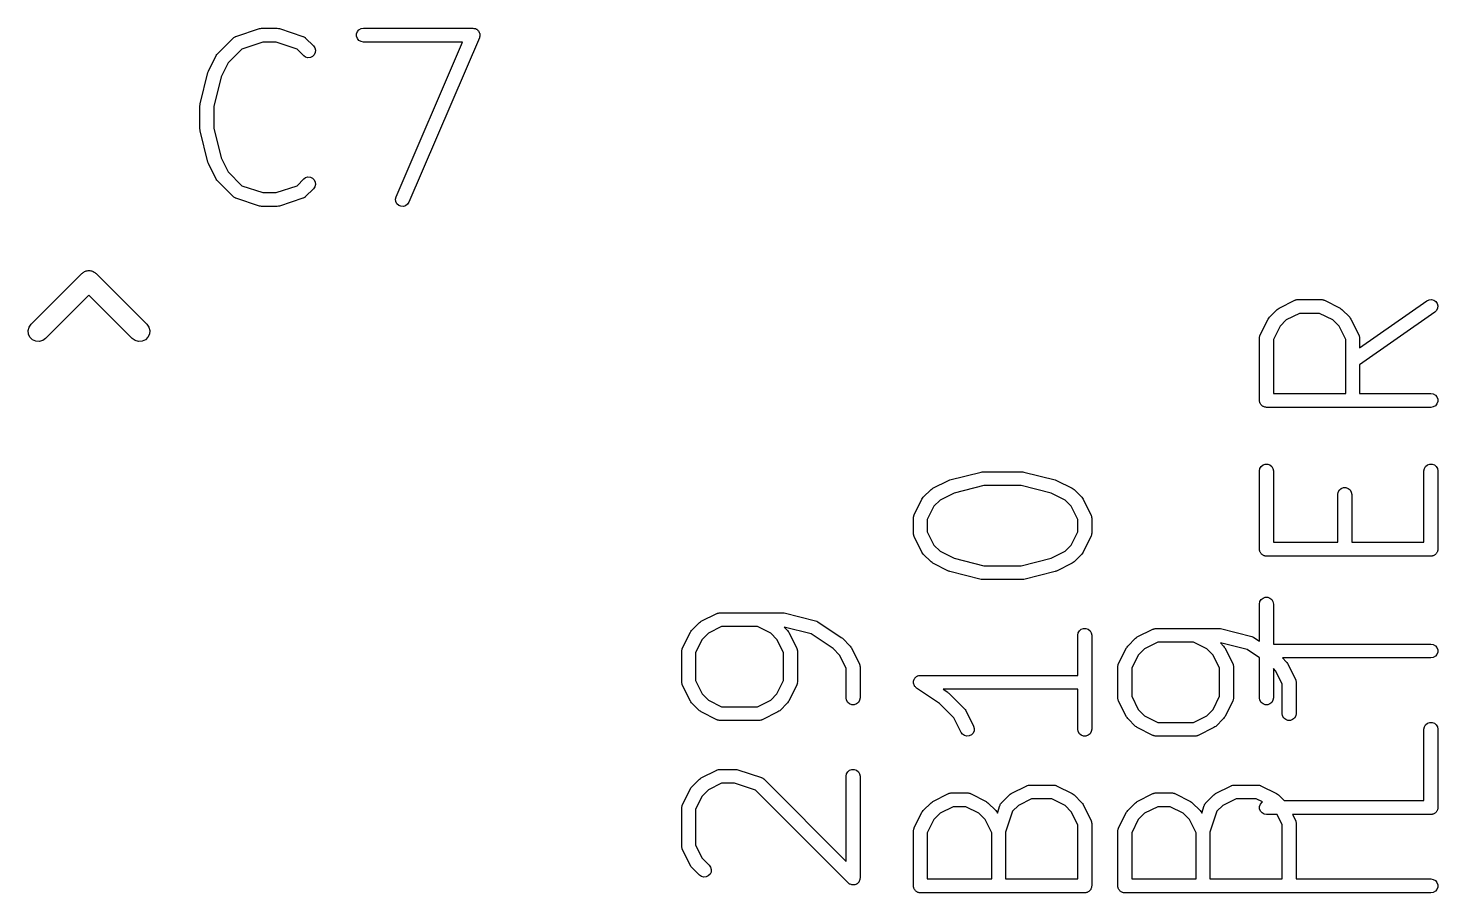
# Model space of a CAD drawing. Extents: x 0 to 76, y -93 to 10.
# Drawn here: x 23.55 to 33.9, y -70.86 to -64.52 of the extents above; entities that cross this region are included whole.
import ezdxf

# ---------------------------------------------------------------- set-up
doc = ezdxf.new("R2010")
doc.units = 0
doc.header["$MEASUREMENT"] = 0
doc.layers.add('BLACK', color=7, linetype='CONTINUOUS')

msp = doc.modelspace()

# ---------------------------------------------------------------- linework, layer by layer
at = {"layer": 'Black'}
for p, q in [((25.0786, -64.5803), (25.2509, -64.5229)), ((25.2509, -64.5229), (25.259, -64.5217)), ((25.259, -64.5217), (25.267, -64.5202)), ((25.267, -64.5202), (25.3819, -64.5202)), ((25.3819, -64.5202), (25.3899, -64.5217)), ((25.3899, -64.5217), (25.3979, -64.5229)), ((25.3979, -64.5229), (25.5703, -64.5803)), ((25.9638, -64.5622), (25.9699, -64.5456)), ((25.9699, -64.5456), (25.9812, -64.5321)), ((25.9812, -64.5321), (25.9965, -64.5233)), ((25.9965, -64.5233), (26.0139, -64.5202)), ((26.0139, -64.5202), (26.8182, -64.5202)), ((26.8182, -64.5202), (26.8239, -64.5213)), ((26.8239, -64.5213), (26.8298, -64.5216)), ((26.8298, -64.5216), (26.8326, -64.5228)), ((26.8326, -64.5228), (26.8356, -64.5233)), ((26.8356, -64.5233), (26.8406, -64.5262)), ((26.8406, -64.5262), (26.846, -64.5285)), ((26.846, -64.5285), (26.8482, -64.5306)), ((26.8482, -64.5306), (26.8508, -64.5321)), ((26.8508, -64.5321), (26.8546, -64.5366)), ((26.8546, -64.5366), (26.8589, -64.5406)), ((26.8589, -64.5406), (26.8602, -64.5433)), ((26.8602, -64.5433), (26.8622, -64.5456)), ((26.8622, -64.5456), (26.8642, -64.5511)), ((24.9438, -64.7075), (25.0587, -64.5926)), ((25.0587, -64.5926), (25.0611, -64.5909)), ((25.0611, -64.5909), (25.063, -64.5887)), ((25.063, -64.5887), (25.0683, -64.5859)), ((25.0683, -64.5859), (25.0731, -64.5825)), ((25.0731, -64.5825), (25.076, -64.5817)), ((25.076, -64.5817), (25.0786, -64.5803)), ((25.2752, -64.6218), (25.1221, -64.6729)), ((25.3736, -64.6218), (25.2752, -64.6218)), ((25.5268, -64.6729), (25.3736, -64.6218)), ((25.5703, -64.5803), (25.5729, -64.5817)), ((25.5729, -64.5817), (25.5757, -64.5825)), ((25.5757, -64.5825), (25.5806, -64.5859)), ((25.5806, -64.5859), (25.5858, -64.5887)), ((25.5858, -64.5887), (25.5878, -64.5909)), ((25.5878, -64.5909), (25.5902, -64.5926)), ((25.5902, -64.5926), (25.6476, -64.65)), ((25.6476, -64.65), (25.6577, -64.6645)), ((25.9638, -64.5799), (25.9638, -64.5622)), ((25.9699, -64.5964), (25.9638, -64.5799)), ((25.9812, -64.61), (25.9699, -64.5964)), ((25.9965, -64.6188), (25.9812, -64.61)), ((26.0139, -64.6218), (25.9965, -64.6188)), ((26.7411, -64.6218), (26.0139, -64.6218)), ((26.2544, -65.7575), (26.7411, -64.6218)), ((26.8649, -64.5911), (26.3478, -65.7976)), ((26.8642, -64.5511), (26.8668, -64.5564)), ((26.8662, -64.5854), (26.8649, -64.5911)), ((26.8682, -64.5799), (26.8662, -64.5854)), ((26.8668, -64.5564), (26.8672, -64.5594)), ((26.8672, -64.5594), (26.8682, -64.5622)), ((26.8682, -64.5622), (26.8682, -64.5681)), ((26.8682, -64.5681), (26.8689, -64.5739)), ((26.8689, -64.5739), (26.8682, -64.5768)), ((26.8682, -64.5768), (26.8682, -64.5799)), ((24.8768, -64.8356), (24.9343, -64.7207)), ((24.9343, -64.7207), (24.9391, -64.7142)), ((24.9391, -64.7142), (24.9438, -64.7075)), ((25.1221, -64.6729), (25.0215, -64.7735)), ((25.5758, -64.7219), (25.5268, -64.6729)), ((25.5902, -64.732), (25.5758, -64.7219)), ((25.6073, -64.7366), (25.5902, -64.732)), ((25.6248, -64.735), (25.6073, -64.7366)), ((25.6408, -64.7276), (25.6248, -64.735)), ((25.6533, -64.7151), (25.6408, -64.7276)), ((25.6608, -64.6991), (25.6533, -64.7151)), ((25.6577, -64.6645), (25.6623, -64.6815)), ((25.6623, -64.6815), (25.6608, -64.6991)), ((24.8155, -65.0758), (24.873, -64.846)), ((24.873, -64.846), (24.8752, -64.8409)), ((24.8752, -64.8409), (24.8768, -64.8356)), ((25.0215, -64.7735), (24.9702, -64.876)), ((24.9702, -64.876), (24.9156, -65.0944)), ((24.814, -65.0881), (24.8151, -65.082)), ((24.814, -65.2605), (24.814, -65.0881)), ((24.8151, -65.082), (24.8155, -65.0758)), ((24.9156, -65.0944), (24.9156, -65.2542)), ((24.8151, -65.2666), (24.814, -65.2605)), ((24.8155, -65.2728), (24.8151, -65.2666)), ((24.9156, -65.2542), (24.9702, -65.4726)), ((24.873, -65.5026), (24.8155, -65.2728)), ((24.9702, -65.4726), (25.0215, -65.5751)), ((24.8752, -65.5077), (24.873, -65.5026)), ((24.8768, -65.513), (24.8752, -65.5077)), ((24.9343, -65.6279), (24.8768, -65.513)), ((25.0215, -65.5751), (25.1221, -65.6757)), ((24.9391, -65.6345), (24.9343, -65.6279)), ((24.9438, -65.6411), (24.9391, -65.6345)), ((25.0587, -65.756), (24.9438, -65.6411)), ((25.1221, -65.6757), (25.2752, -65.7267)), ((25.3736, -65.7267), (25.5268, -65.6757)), ((25.5268, -65.6757), (25.5758, -65.6267)), ((25.5758, -65.6267), (25.5902, -65.6166)), ((25.5902, -65.6166), (25.6073, -65.612)), ((25.6073, -65.612), (25.6248, -65.6136)), ((25.6248, -65.6136), (25.6408, -65.621)), ((25.6408, -65.621), (25.6533, -65.6335)), ((25.6577, -65.6841), (25.6476, -65.6986)), ((25.6533, -65.6335), (25.6608, -65.6495)), ((25.6623, -65.6671), (25.6577, -65.6841)), ((25.6608, -65.6495), (25.6623, -65.6671)), ((25.0611, -65.7577), (25.0587, -65.756)), ((25.063, -65.7599), (25.0611, -65.7577)), ((25.0683, -65.7627), (25.063, -65.7599)), ((25.0731, -65.7661), (25.0683, -65.7627)), ((25.076, -65.7669), (25.0731, -65.7661)), ((25.0786, -65.7683), (25.076, -65.7669)), ((25.2509, -65.8257), (25.0786, -65.7683)), ((25.2752, -65.7267), (25.3736, -65.7267)), ((25.5703, -65.7683), (25.3979, -65.8257)), ((25.5729, -65.7669), (25.5703, -65.7683)), ((25.5757, -65.7661), (25.5729, -65.7669)), ((25.5806, -65.7627), (25.5757, -65.7661)), ((25.5858, -65.7599), (25.5806, -65.7627)), ((25.5878, -65.7577), (25.5858, -65.7599)), ((25.5902, -65.756), (25.5878, -65.7577)), ((25.6476, -65.6986), (25.5902, -65.756)), ((26.2504, -65.7747), (26.2544, -65.7575)), ((26.2525, -65.7922), (26.2504, -65.7747)), ((25.259, -65.8269), (25.2509, -65.8257)), ((25.267, -65.8283), (25.259, -65.8269)), ((25.3819, -65.8283), (25.267, -65.8283)), ((25.3899, -65.8269), (25.3819, -65.8283)), ((25.3979, -65.8257), (25.3899, -65.8269)), ((26.2604, -65.808), (26.2525, -65.7922)), ((26.2733, -65.8201), (26.2604, -65.808)), ((26.2895, -65.827), (26.2733, -65.8201)), ((26.3071, -65.828), (26.2895, -65.827)), ((26.324, -65.8229), (26.3071, -65.828)), ((26.3382, -65.8123), (26.324, -65.8229)), ((26.3478, -65.7976), (26.3382, -65.8123)), ((23.9629, -66.3093), (23.9683, -66.3055)), ((23.9683, -66.3055), (23.9746, -66.3038)), ((23.9746, -66.3038), (23.9806, -66.301)), ((23.9806, -66.301), (23.9871, -66.3005)), ((23.9871, -66.3005), (23.9935, -66.2988)), ((23.9935, -66.2988), (24, -66.2993)), ((24, -66.2993), (24.0065, -66.2988)), ((24.0065, -66.2988), (24.0129, -66.3005)), ((24.0129, -66.3005), (24.0194, -66.301)), ((24.0194, -66.301), (24.0254, -66.3038)), ((24.0254, -66.3038), (24.0317, -66.3055)), ((24.0317, -66.3055), (24.0371, -66.3093)), ((23.5757, -66.6917), (23.947, -66.3204)), ((23.947, -66.3204), (23.9523, -66.3167)), ((23.9523, -66.3167), (23.957, -66.312)), ((23.957, -66.312), (23.9629, -66.3093)), ((24.0371, -66.3093), (24.043, -66.312)), ((24.043, -66.312), (24.0477, -66.3167)), ((24.0477, -66.3167), (24.053, -66.3204)), ((24.053, -66.3204), (24.4243, -66.6917)), ((24, -66.4795), (23.6818, -66.7977)), ((24.3182, -66.7977), (24, -66.4795)), ((32.8593, -66.5134), (32.865, -66.5117)), ((32.865, -66.5117), (32.868, -66.5118)), ((32.868, -66.5118), (32.8709, -66.5113)), ((32.8709, -66.5113), (33.0432, -66.5113)), ((33.0432, -66.5113), (33.0461, -66.5118)), ((33.0461, -66.5118), (33.049, -66.5117)), ((33.049, -66.5117), (33.0547, -66.5134)), ((33.8184, -66.5205), (33.8344, -66.513)), ((33.8344, -66.513), (33.852, -66.5115)), ((33.852, -66.5115), (33.869, -66.5161)), ((32.6626, -66.6411), (32.72, -66.5837)), ((32.72, -66.5837), (32.7267, -66.579)), ((32.7267, -66.579), (32.7332, -66.5741)), ((32.7332, -66.5741), (32.8481, -66.5167)), ((32.8828, -66.6129), (32.786, -66.6613)), ((32.8481, -66.5167), (32.8509, -66.5158)), ((32.8509, -66.5158), (32.8535, -66.5144)), ((32.8535, -66.5144), (32.8593, -66.5134)), ((33.0312, -66.6129), (32.8828, -66.6129)), ((33.128, -66.6613), (33.0312, -66.6129)), ((33.0547, -66.5134), (33.0606, -66.5144)), ((33.0606, -66.5144), (33.0631, -66.5158)), ((33.0631, -66.5158), (33.0659, -66.5167)), ((33.0659, -66.5167), (33.1808, -66.5741)), ((33.1808, -66.5741), (33.1874, -66.579)), ((33.1874, -66.579), (33.194, -66.5837)), ((33.194, -66.5837), (33.2515, -66.6411)), ((33.3238, -66.8667), (33.8184, -66.5205)), ((33.8767, -66.6037), (33.3238, -66.9907)), ((33.869, -66.5161), (33.8835, -66.5262)), ((33.8892, -66.5913), (33.8767, -66.6037)), ((33.8835, -66.5262), (33.8936, -66.5407)), ((33.8966, -66.5753), (33.8892, -66.5913)), ((33.8936, -66.5407), (33.8982, -66.5577)), ((33.8982, -66.5577), (33.8966, -66.5753)), ((23.5541, -66.7382), (23.5608, -66.713)), ((23.5608, -66.713), (23.5757, -66.6917)), ((24.4243, -66.6917), (24.4392, -66.713)), ((24.4392, -66.713), (24.4459, -66.7382)), ((32.5956, -66.7692), (32.6531, -66.6543)), ((32.6531, -66.6543), (32.6579, -66.6478)), ((32.6579, -66.6478), (32.6626, -66.6411)), ((32.7403, -66.7071), (32.6918, -66.8039)), ((32.786, -66.6613), (32.7403, -66.7071)), ((33.1738, -66.7071), (33.128, -66.6613)), ((33.2222, -66.8039), (33.1738, -66.7071)), ((33.2515, -66.6411), (33.2562, -66.6478)), ((33.2562, -66.6478), (33.261, -66.6543)), ((33.261, -66.6543), (33.3185, -66.7692)), ((23.5563, -66.7641), (23.5541, -66.7382)), ((23.5673, -66.7877), (23.5563, -66.7641)), ((23.5858, -66.8061), (23.5673, -66.7877)), ((23.6094, -66.8172), (23.5858, -66.8061)), ((23.6353, -66.8194), (23.6094, -66.8172)), ((23.6605, -66.8127), (23.6353, -66.8194)), ((23.6818, -66.7977), (23.6605, -66.8127)), ((24.3395, -66.8127), (24.3182, -66.7977)), ((24.3647, -66.8194), (24.3395, -66.8127)), ((24.3906, -66.8172), (24.3647, -66.8194)), ((24.4142, -66.8061), (24.3906, -66.8172)), ((24.4327, -66.7877), (24.4142, -66.8061)), ((24.4437, -66.7641), (24.4327, -66.7877)), ((24.4459, -66.7382), (24.4437, -66.7641)), ((32.5902, -66.7919), (32.5908, -66.789)), ((32.5902, -67.2515), (32.5902, -66.7919)), ((32.5906, -66.7861), (32.5923, -66.7804)), ((32.5908, -66.789), (32.5906, -66.7861)), ((32.5923, -66.7804), (32.5933, -66.7746)), ((32.5933, -66.7746), (32.5948, -66.772)), ((32.5948, -66.772), (32.5956, -66.7692)), ((32.6918, -66.8039), (32.6918, -67.2007)), ((33.2222, -67.2007), (33.2222, -66.8039)), ((33.3185, -66.7692), (33.3193, -66.772)), ((33.3193, -66.772), (33.3208, -66.7746)), ((33.3208, -66.7746), (33.3218, -66.7804)), ((33.3218, -66.7804), (33.3235, -66.7861)), ((33.3235, -66.7861), (33.3233, -66.789)), ((33.3233, -66.789), (33.3238, -66.7919)), ((33.3238, -66.7919), (33.3238, -66.8667)), ((33.3238, -66.9907), (33.3238, -67.2007)), ((32.6918, -67.2007), (33.2222, -67.2007)), ((33.3238, -67.2007), (33.8475, -67.2007)), ((33.8475, -67.2007), (33.8649, -67.2038)), ((33.8649, -67.2038), (33.8802, -67.2126)), ((33.8802, -67.2126), (33.8915, -67.2261)), ((33.8915, -67.2261), (33.8976, -67.2427)), ((32.591, -67.2559), (32.5902, -67.2515)), ((32.591, -67.2604), (32.591, -67.2559)), ((32.5925, -67.2645), (32.591, -67.2604)), ((32.5933, -67.2689), (32.5925, -67.2645)), ((32.5955, -67.2728), (32.5933, -67.2689)), ((32.5971, -67.2769), (32.5955, -67.2728)), ((32.5999, -67.2804), (32.5971, -67.2769)), ((32.6021, -67.2842), (32.5999, -67.2804)), ((32.6055, -67.2871), (32.6021, -67.2842)), ((32.6084, -67.2905), (32.6055, -67.2871)), ((32.6122, -67.2927), (32.6084, -67.2905)), ((32.6156, -67.2955), (32.6122, -67.2927)), ((32.6198, -67.2971), (32.6156, -67.2955)), ((32.6237, -67.2993), (32.6198, -67.2971)), ((32.6281, -67.3001), (32.6237, -67.2993)), ((32.6322, -67.3016), (32.6281, -67.3001)), ((32.6367, -67.3016), (32.6322, -67.3016)), ((32.641, -67.3023), (32.6367, -67.3016)), ((33.8475, -67.3023), (32.641, -67.3023)), ((33.8649, -67.2993), (33.8475, -67.3023)), ((33.8802, -67.2905), (33.8649, -67.2993)), ((33.8915, -67.2769), (33.8802, -67.2905)), ((33.8976, -67.2604), (33.8915, -67.2769)), ((33.8976, -67.2427), (33.8976, -67.2604)), ((32.5902, -67.7686), (32.5933, -67.7512)), ((32.5933, -67.7512), (32.6021, -67.736)), ((32.6021, -67.736), (32.6156, -67.7246)), ((32.6156, -67.7246), (32.6322, -67.7186)), ((32.6322, -67.7186), (32.6499, -67.7186)), ((32.6499, -67.7186), (32.6664, -67.7246)), ((32.6664, -67.7246), (32.68, -67.736)), ((32.68, -67.736), (32.6888, -67.7512)), ((32.6888, -67.7512), (32.6918, -67.7686)), ((33.7967, -67.7686), (33.7998, -67.7512)), ((33.7998, -67.7512), (33.8086, -67.736)), ((33.8086, -67.736), (33.8221, -67.7246)), ((33.8221, -67.7246), (33.8387, -67.7186)), ((33.8387, -67.7186), (33.8564, -67.7186)), ((33.8564, -67.7186), (33.8729, -67.7246)), ((33.8729, -67.7246), (33.8865, -67.736)), ((33.8865, -67.736), (33.8953, -67.7512)), ((33.8953, -67.7512), (33.8983, -67.7686)), ((30.1932, -67.8955), (30.3081, -67.8381)), ((30.3081, -67.8381), (30.3135, -67.8365)), ((30.3135, -67.8365), (30.3185, -67.8342)), ((30.3185, -67.8342), (30.5483, -67.7768)), ((30.5483, -67.7768), (30.5545, -67.7764)), ((30.5545, -67.7764), (30.5607, -67.7753)), ((30.5607, -67.7753), (30.8479, -67.7753)), ((30.8479, -67.7753), (30.8541, -67.7764)), ((30.8541, -67.7764), (30.8602, -67.7768)), ((30.8602, -67.7768), (31.0901, -67.8342)), ((31.0901, -67.8342), (31.0951, -67.8365)), ((31.0951, -67.8365), (31.1005, -67.8381)), ((31.1005, -67.8381), (31.2154, -67.8955)), ((32.5902, -68.3431), (32.5902, -67.7686)), ((32.6918, -67.7686), (32.6918, -68.2923)), ((33.7967, -68.2923), (33.7967, -67.7686)), ((33.8983, -67.7686), (33.8983, -68.3431)), ((30.1226, -67.9625), (30.18, -67.9051)), ((30.18, -67.9051), (30.1867, -67.9004)), ((30.1867, -67.9004), (30.1932, -67.8955)), ((30.3486, -67.9315), (30.246, -67.9827)), ((30.5669, -67.8769), (30.3486, -67.9315)), ((30.8417, -67.8769), (30.5669, -67.8769)), ((31.06, -67.9315), (30.8417, -67.8769)), ((31.1626, -67.9827), (31.06, -67.9315)), ((31.2154, -67.8955), (31.2219, -67.9004)), ((31.2219, -67.9004), (31.2286, -67.9051)), ((31.2286, -67.9051), (31.286, -67.9625)), ((33.1648, -67.941), (33.1678, -67.9236)), ((33.1648, -68.2923), (33.1648, -67.941)), ((33.1678, -67.9236), (33.1767, -67.9083)), ((33.1767, -67.9083), (33.1902, -67.897)), ((33.1902, -67.897), (33.2067, -67.8909)), ((33.2067, -67.8909), (33.2244, -67.8909)), ((33.2244, -67.8909), (33.241, -67.897)), ((33.241, -67.897), (33.2545, -67.9083)), ((33.2545, -67.9083), (33.2633, -67.9236)), ((33.2633, -67.9236), (33.2664, -67.941)), ((33.2664, -67.941), (33.2664, -68.2923)), ((30.0556, -68.0906), (30.1131, -67.9757)), ((30.1131, -67.9757), (30.1179, -67.9692)), ((30.1179, -67.9692), (30.1226, -67.9625)), ((30.2003, -68.0285), (30.1518, -68.1253)), ((30.246, -67.9827), (30.2003, -68.0285)), ((31.2083, -68.0285), (31.1626, -67.9827)), ((31.2567, -68.1253), (31.2083, -68.0285)), ((31.286, -67.9625), (31.2907, -67.9692)), ((31.2907, -67.9692), (31.2955, -67.9757)), ((31.2955, -67.9757), (31.353, -68.0906)), ((30.0502, -68.1133), (30.0508, -68.1105)), ((30.0502, -68.2282), (30.0502, -68.1133)), ((30.0506, -68.1075), (30.0523, -68.1018)), ((30.0508, -68.1105), (30.0506, -68.1075)), ((30.0523, -68.1018), (30.0533, -68.096)), ((30.0533, -68.096), (30.0548, -68.0934)), ((30.0548, -68.0934), (30.0556, -68.0906)), ((30.1518, -68.1253), (30.1518, -68.2162)), ((31.2567, -68.2162), (31.2567, -68.1253)), ((31.353, -68.0906), (31.3538, -68.0934)), ((31.3538, -68.0934), (31.3553, -68.096)), ((31.3553, -68.096), (31.3563, -68.1018)), ((31.3563, -68.1018), (31.358, -68.1075)), ((31.358, -68.1075), (31.3578, -68.1104)), ((31.3578, -68.1104), (31.3583, -68.1133)), ((31.3583, -68.1133), (31.3583, -68.2282)), ((30.0508, -68.2311), (30.0502, -68.2282)), ((30.0506, -68.234), (30.0508, -68.2311)), ((30.0523, -68.2398), (30.0506, -68.234)), ((30.0533, -68.2456), (30.0523, -68.2398)), ((30.0548, -68.2481), (30.0533, -68.2456)), ((30.0556, -68.251), (30.0548, -68.2481)), ((30.1131, -68.3659), (30.0556, -68.251)), ((30.1518, -68.2162), (30.2002, -68.313)), ((31.2083, -68.3131), (31.2567, -68.2162)), ((31.353, -68.251), (31.2955, -68.3659)), ((31.3538, -68.2481), (31.353, -68.251)), ((31.3553, -68.2456), (31.3538, -68.2481)), ((31.3563, -68.2398), (31.3553, -68.2456)), ((31.358, -68.234), (31.3563, -68.2398)), ((31.3583, -68.2282), (31.3578, -68.2311)), ((31.3578, -68.2311), (31.358, -68.234)), ((30.1179, -68.3724), (30.1131, -68.3659)), ((30.1226, -68.3791), (30.1179, -68.3724)), ((30.2002, -68.313), (30.246, -68.3588)), ((30.246, -68.3588), (30.3486, -68.4101)), ((31.06, -68.4101), (31.1626, -68.3588)), ((31.1626, -68.3588), (31.2083, -68.3131)), ((31.2907, -68.3724), (31.286, -68.3791)), ((31.2955, -68.3659), (31.2907, -68.3724)), ((32.591, -68.3475), (32.5902, -68.3431)), ((32.591, -68.352), (32.591, -68.3475)), ((32.5925, -68.3561), (32.591, -68.352)), ((32.5933, -68.3605), (32.5925, -68.3561)), ((32.5955, -68.3644), (32.5933, -68.3605)), ((32.5971, -68.3685), (32.5955, -68.3644)), ((32.5999, -68.3719), (32.5971, -68.3685)), ((32.6021, -68.3758), (32.5999, -68.3719)), ((32.6918, -68.2923), (33.1648, -68.2923)), ((33.2664, -68.2923), (33.7967, -68.2923)), ((33.8887, -68.3719), (33.8865, -68.3758)), ((33.8915, -68.3685), (33.8887, -68.3719)), ((33.8931, -68.3644), (33.8915, -68.3685)), ((33.8953, -68.3605), (33.8931, -68.3644)), ((33.8961, -68.3561), (33.8953, -68.3605)), ((33.8976, -68.352), (33.8961, -68.3561)), ((33.8983, -68.3431), (33.8976, -68.3475)), ((33.8976, -68.3475), (33.8976, -68.352)), ((30.18, -68.4365), (30.1226, -68.3791)), ((30.1867, -68.4412), (30.18, -68.4365)), ((30.1932, -68.446), (30.1867, -68.4412)), ((30.3081, -68.5035), (30.1932, -68.446)), ((30.3486, -68.4101), (30.5669, -68.4647)), ((30.5669, -68.4647), (30.8417, -68.4647)), ((30.8417, -68.4647), (31.06, -68.4101)), ((31.2154, -68.446), (31.1005, -68.5035)), ((31.2219, -68.4412), (31.2154, -68.446)), ((31.2286, -68.4365), (31.2219, -68.4412)), ((31.286, -68.3791), (31.2286, -68.4365)), ((32.6055, -68.3787), (32.6021, -68.3758)), ((32.6084, -68.3821), (32.6055, -68.3787)), ((32.6122, -68.3843), (32.6084, -68.3821)), ((32.6156, -68.3871), (32.6122, -68.3843)), ((32.6198, -68.3887), (32.6156, -68.3871)), ((32.6237, -68.3909), (32.6198, -68.3887)), ((32.6281, -68.3917), (32.6237, -68.3909)), ((32.6322, -68.3932), (32.6281, -68.3917)), ((32.6367, -68.3932), (32.6322, -68.3932)), ((32.641, -68.3939), (32.6367, -68.3932)), ((33.8475, -68.3939), (32.641, -68.3939)), ((33.8519, -68.3932), (33.8475, -68.3939)), ((33.8564, -68.3932), (33.8519, -68.3932)), ((33.8605, -68.3917), (33.8564, -68.3932)), ((33.8649, -68.3909), (33.8605, -68.3917)), ((33.8688, -68.3887), (33.8649, -68.3909)), ((33.8729, -68.3871), (33.8688, -68.3887)), ((33.8764, -68.3843), (33.8729, -68.3871)), ((33.8802, -68.3821), (33.8764, -68.3843)), ((33.8831, -68.3787), (33.8802, -68.3821)), ((33.8865, -68.3758), (33.8831, -68.3787)), ((30.3135, -68.5051), (30.3081, -68.5035)), ((30.3185, -68.5073), (30.3135, -68.5051)), ((30.5483, -68.5648), (30.3185, -68.5073)), ((30.5545, -68.5652), (30.5483, -68.5648)), ((30.5607, -68.5663), (30.5545, -68.5652)), ((30.8479, -68.5663), (30.5607, -68.5663)), ((30.8541, -68.5652), (30.8479, -68.5663)), ((30.8602, -68.5648), (30.8541, -68.5652)), ((31.0901, -68.5073), (30.8602, -68.5648)), ((31.0951, -68.5051), (31.0901, -68.5073)), ((31.1005, -68.5035), (31.0951, -68.5051)), ((32.5902, -68.7453), (32.5933, -68.7279)), ((32.5902, -69.0182), (32.5902, -68.7453)), ((32.5933, -68.7279), (32.6021, -68.7127)), ((32.6021, -68.7127), (32.6156, -68.7013)), ((32.6156, -68.7013), (32.6322, -68.6953)), ((32.6322, -68.6953), (32.6499, -68.6953)), ((32.6499, -68.6953), (32.6664, -68.7013)), ((32.6664, -68.7013), (32.68, -68.7127)), ((32.68, -68.7127), (32.6888, -68.7279)), ((32.6888, -68.7279), (32.6918, -68.7453)), ((32.6918, -68.7453), (32.6918, -69.0392)), ((28.4226, -68.9392), (28.48, -68.8817)), ((28.48, -68.8817), (28.4867, -68.8771)), ((28.4867, -68.8771), (28.4932, -68.8722)), ((28.4932, -68.8722), (28.6081, -68.8148)), ((28.6081, -68.8148), (28.6109, -68.8139)), ((28.6109, -68.8139), (28.6135, -68.8125)), ((28.6135, -68.8125), (28.6193, -68.8114)), ((28.6193, -68.8114), (28.625, -68.8097)), ((28.625, -68.8097), (28.628, -68.8099)), ((28.628, -68.8099), (28.6309, -68.8094)), ((28.6309, -68.8094), (29.0905, -68.8094)), ((29.0905, -68.8094), (29.0966, -68.8105)), ((29.0966, -68.8105), (29.1028, -68.8109)), ((29.1028, -68.8109), (29.3326, -68.8684)), ((29.3326, -68.8684), (29.3405, -68.8719)), ((29.3405, -68.8719), (29.3485, -68.8754)), ((29.3485, -68.8754), (29.5208, -68.9903)), ((28.3556, -69.0673), (28.4131, -68.9524)), ((28.4131, -68.9524), (28.4179, -68.9459)), ((28.4179, -68.9459), (28.4226, -68.9392)), ((28.546, -68.9594), (28.5002, -69.0052)), ((28.6428, -68.911), (28.546, -68.9594)), ((28.9061, -68.911), (28.6428, -68.911)), ((29.0029, -68.9594), (28.9061, -68.911)), ((29.0487, -69.0052), (29.0029, -68.9594)), ((29.2994, -68.9648), (29.1029, -68.9157)), ((29.1029, -68.9157), (29.1264, -68.9392)), ((29.1264, -68.9392), (29.1311, -68.9459)), ((29.1311, -68.9459), (29.1359, -68.9524)), ((29.1359, -68.9524), (29.1934, -69.0673)), ((29.4603, -69.072), (29.2994, -68.9648)), ((29.5208, -68.9903), (29.5245, -68.9938)), ((29.5245, -68.9938), (29.5286, -68.9967)), ((31.2567, -68.9751), (31.2598, -68.9577)), ((31.2567, -69.269), (31.2567, -68.9751)), ((31.2598, -68.9577), (31.2686, -68.9425)), ((31.2686, -68.9425), (31.2821, -68.9311)), ((31.2821, -68.9311), (31.2987, -68.9251)), ((31.2987, -68.9251), (31.3164, -68.9251)), ((31.3164, -68.9251), (31.3329, -68.9311)), ((31.3329, -68.9311), (31.3465, -68.9425)), ((31.3465, -68.9425), (31.3553, -68.9577)), ((31.3553, -68.9577), (31.3583, -68.9751)), ((31.3583, -68.9751), (31.3583, -69.6645)), ((31.68, -68.9967), (31.6867, -68.992)), ((31.6867, -68.992), (31.6932, -68.9871)), ((31.6932, -68.9871), (31.8081, -68.9297)), ((31.8081, -68.9297), (31.8109, -68.9288)), ((31.8109, -68.9288), (31.8135, -68.9274)), ((31.8135, -68.9274), (31.8193, -68.9263)), ((31.8193, -68.9263), (31.825, -68.9247)), ((31.825, -68.9247), (31.828, -68.9248)), ((31.828, -68.9248), (31.8309, -68.9243)), ((31.8309, -68.9243), (32.2905, -68.9243)), ((32.2905, -68.9243), (32.2966, -68.9254)), ((32.2966, -68.9254), (32.3028, -68.9258)), ((32.3028, -68.9258), (32.5326, -68.9833)), ((32.5326, -68.9833), (32.5405, -68.9868)), ((32.5405, -68.9868), (32.5485, -68.9903)), ((32.5485, -68.9903), (32.5902, -69.0182)), ((28.3502, -69.09), (28.3508, -69.0871)), ((28.3502, -69.3198), (28.3502, -69.09)), ((28.3506, -69.0842), (28.3523, -69.0785)), ((28.3508, -69.0871), (28.3506, -69.0842)), ((28.3523, -69.0785), (28.3533, -69.0726)), ((28.3533, -69.0726), (28.3548, -69.0701)), ((28.3548, -69.0701), (28.3556, -69.0673)), ((28.5002, -69.0052), (28.4518, -69.102)), ((29.0971, -69.102), (29.0487, -69.0052)), ((29.1934, -69.0673), (29.1942, -69.0701)), ((29.1942, -69.0701), (29.1957, -69.0726)), ((29.1957, -69.0726), (29.1967, -69.0785)), ((29.1967, -69.0785), (29.1984, -69.0842)), ((29.1984, -69.0842), (29.1982, -69.0871)), ((29.1982, -69.0871), (29.1987, -69.09)), ((29.1987, -69.09), (29.1987, -69.3198)), ((29.5083, -69.1201), (29.4603, -69.072)), ((29.5286, -68.9967), (29.586, -69.0541)), ((29.586, -69.0541), (29.5907, -69.0608)), ((29.5907, -69.0608), (29.5955, -69.0673)), ((29.5955, -69.0673), (29.653, -69.1822)), ((31.5556, -69.1822), (31.6131, -69.0673)), ((31.6131, -69.0673), (31.6179, -69.0608)), ((31.6179, -69.0608), (31.6226, -69.0541)), ((31.6226, -69.0541), (31.68, -68.9967)), ((31.746, -69.0743), (31.7002, -69.1201)), ((31.8428, -69.0259), (31.746, -69.0743)), ((32.1061, -69.0259), (31.8428, -69.0259)), ((32.2029, -69.0743), (32.1061, -69.0259)), ((32.2487, -69.1201), (32.2029, -69.0743)), ((32.4994, -69.0797), (32.3029, -69.0306)), ((32.3029, -69.0306), (32.3264, -69.0541)), ((32.3264, -69.0541), (32.3311, -69.0608)), ((32.3311, -69.0608), (32.3359, -69.0673)), ((32.3359, -69.0673), (32.3934, -69.1822)), ((32.5902, -69.1403), (32.4994, -69.0797)), ((32.6918, -69.0392), (33.8475, -69.0392)), ((33.8475, -69.0392), (33.8649, -69.0423)), ((33.8649, -69.0423), (33.8802, -69.0511)), ((33.8802, -69.0511), (33.8915, -69.0646)), ((33.8915, -69.0646), (33.8976, -69.0812)), ((33.8976, -69.0988), (33.8915, -69.1154)), ((33.8976, -69.0812), (33.8976, -69.0988)), ((28.4518, -69.102), (28.4518, -69.3078)), ((29.0971, -69.3078), (29.0971, -69.102)), ((29.5567, -69.2169), (29.5083, -69.1201)), ((29.653, -69.1822), (29.6538, -69.185)), ((29.6538, -69.185), (29.6553, -69.1876)), ((29.6553, -69.1876), (29.6563, -69.1934)), ((29.6563, -69.1934), (29.658, -69.1991)), ((29.658, -69.1991), (29.6578, -69.202)), ((29.6578, -69.202), (29.6583, -69.2049)), ((31.5502, -69.2049), (31.5508, -69.202)), ((31.5506, -69.1991), (31.5523, -69.1934)), ((31.5508, -69.202), (31.5506, -69.1991)), ((31.5523, -69.1934), (31.5533, -69.1876)), ((31.5533, -69.1876), (31.5548, -69.185)), ((31.5548, -69.185), (31.5556, -69.1822)), ((31.7002, -69.1201), (31.6518, -69.2169)), ((32.2971, -69.2169), (32.2487, -69.1201)), ((32.3934, -69.1822), (32.3942, -69.185)), ((32.3942, -69.185), (32.3957, -69.1876)), ((32.3957, -69.1876), (32.3967, -69.1934)), ((32.3967, -69.1934), (32.3984, -69.1991)), ((32.3984, -69.1991), (32.3982, -69.202)), ((32.3982, -69.202), (32.3987, -69.2049)), ((32.5902, -69.4347), (32.5902, -69.1403)), ((33.8475, -69.1408), (32.7578, -69.1408)), ((32.7578, -69.1408), (32.786, -69.169)), ((32.786, -69.169), (32.7907, -69.1757)), ((32.7907, -69.1757), (32.7955, -69.1822)), ((32.7955, -69.1822), (32.853, -69.2971)), ((33.8649, -69.1378), (33.8475, -69.1408)), ((33.8802, -69.1289), (33.8649, -69.1378)), ((33.8915, -69.1154), (33.8802, -69.1289)), ((29.5567, -69.4347), (29.5567, -69.2169)), ((29.6583, -69.2049), (29.6583, -69.4347)), ((30.051, -69.311), (30.0531, -69.3053)), ((30.0531, -69.3053), (30.0545, -69.2994)), ((30.0545, -69.2994), (30.0561, -69.2971)), ((30.0561, -69.2971), (30.0571, -69.2944)), ((30.0571, -69.2944), (30.061, -69.2898)), ((30.061, -69.2898), (30.0643, -69.2847)), ((30.0643, -69.2847), (30.0666, -69.2831)), ((30.0666, -69.2831), (30.0684, -69.2809)), ((30.0684, -69.2809), (30.0736, -69.2779)), ((30.0736, -69.2779), (30.0785, -69.2743)), ((30.0785, -69.2743), (30.0812, -69.2735)), ((30.0812, -69.2735), (30.0837, -69.2721)), ((30.0837, -69.2721), (30.0896, -69.271)), ((30.0896, -69.271), (30.0955, -69.2693)), ((30.0955, -69.2693), (30.0983, -69.2695)), ((30.0983, -69.2695), (30.101, -69.269)), ((30.101, -69.269), (31.2567, -69.269)), ((31.5502, -69.4347), (31.5502, -69.2049)), ((31.6518, -69.2169), (31.6518, -69.4227)), ((32.2971, -69.4227), (32.2971, -69.2169)), ((32.3987, -69.2049), (32.3987, -69.4347)), ((32.7083, -69.235), (32.6918, -69.2185)), ((32.6918, -69.2185), (32.6918, -69.4347)), ((32.7567, -69.3318), (32.7083, -69.235)), ((32.853, -69.2971), (32.8538, -69.2999)), ((32.8538, -69.2999), (32.8553, -69.3025)), ((32.8553, -69.3025), (32.8563, -69.3083)), ((28.3508, -69.3227), (28.3502, -69.3198)), ((28.3506, -69.3256), (28.3508, -69.3227)), ((28.3523, -69.3313), (28.3506, -69.3256)), ((28.3533, -69.3372), (28.3523, -69.3313)), ((28.3548, -69.3397), (28.3533, -69.3372)), ((28.3556, -69.3426), (28.3548, -69.3397)), ((28.4131, -69.4575), (28.3556, -69.3426)), ((28.4518, -69.3078), (28.5003, -69.4046)), ((28.5003, -69.4046), (28.546, -69.4504)), ((29.0029, -69.4504), (29.0487, -69.4046)), ((29.0487, -69.4046), (29.0971, -69.3078)), ((29.1934, -69.3426), (29.1359, -69.4575)), ((29.1942, -69.3397), (29.1934, -69.3426)), ((29.1957, -69.3372), (29.1942, -69.3397)), ((29.1967, -69.3313), (29.1957, -69.3372)), ((29.1984, -69.3256), (29.1967, -69.3313)), ((29.1987, -69.3198), (29.1982, -69.3227)), ((29.1982, -69.3227), (29.1984, -69.3256)), ((30.0504, -69.3166), (30.051, -69.3138)), ((30.051, -69.3226), (30.0504, -69.3166)), ((30.051, -69.3138), (30.051, -69.311)), ((30.051, -69.3287), (30.051, -69.3226)), ((30.052, -69.3313), (30.051, -69.3287)), ((30.0523, -69.3341), (30.052, -69.3313)), ((30.055, -69.3395), (30.0523, -69.3341)), ((30.0571, -69.3452), (30.055, -69.3395)), ((30.0589, -69.3474), (30.0571, -69.3452)), ((30.0601, -69.3499), (30.0589, -69.3474)), ((30.0645, -69.3541), (30.0601, -69.3499)), ((30.0684, -69.3587), (30.0645, -69.3541)), ((30.0708, -69.3602), (30.0684, -69.3587)), ((30.0729, -69.3621), (30.0708, -69.3602)), ((30.241, -69.4742), (30.0729, -69.3621)), ((31.2567, -69.3706), (30.2688, -69.3706)), ((30.2688, -69.3706), (30.3016, -69.3925)), ((30.3016, -69.3925), (30.3052, -69.3959)), ((30.3052, -69.3959), (30.3093, -69.3988)), ((30.3093, -69.3988), (30.4242, -69.5137)), ((31.2567, -69.6645), (31.2567, -69.3706)), ((32.7567, -69.5496), (32.7567, -69.3318)), ((32.8563, -69.3083), (32.858, -69.314)), ((32.858, -69.314), (32.8578, -69.3169)), ((32.8578, -69.3169), (32.8583, -69.3198)), ((32.8583, -69.3198), (32.8583, -69.5496)), ((28.4179, -69.464), (28.4131, -69.4575)), ((28.4226, -69.4707), (28.4179, -69.464)), ((28.48, -69.5281), (28.4226, -69.4707)), ((28.546, -69.4504), (28.6428, -69.4988)), ((28.6428, -69.4988), (28.9061, -69.4988)), ((28.9061, -69.4988), (29.0029, -69.4504)), ((29.1264, -69.4707), (29.0689, -69.5281)), ((29.1311, -69.464), (29.1264, -69.4707)), ((29.1359, -69.4575), (29.1311, -69.464)), ((29.5598, -69.4521), (29.5567, -69.4347)), ((29.5686, -69.4674), (29.5598, -69.4521)), ((29.5821, -69.4787), (29.5686, -69.4674)), ((29.5987, -69.4848), (29.5821, -69.4787)), ((29.6164, -69.4848), (29.5987, -69.4848)), ((29.6329, -69.4787), (29.6164, -69.4848)), ((29.6465, -69.4674), (29.6329, -69.4787)), ((29.6553, -69.4521), (29.6465, -69.4674)), ((29.6583, -69.4347), (29.6553, -69.4521)), ((30.3466, -69.5797), (30.241, -69.4742)), ((31.5508, -69.4376), (31.5502, -69.4347)), ((31.5506, -69.4405), (31.5508, -69.4376)), ((31.5523, -69.4463), (31.5506, -69.4405)), ((31.5533, -69.4521), (31.5523, -69.4463)), ((31.5548, -69.4546), (31.5533, -69.4521)), ((31.5556, -69.4575), (31.5548, -69.4546)), ((31.6131, -69.5724), (31.5556, -69.4575)), ((31.6518, -69.4227), (31.7003, -69.5196)), ((32.2487, -69.5196), (32.2971, -69.4227)), ((32.3934, -69.4575), (32.3359, -69.5724)), ((32.3942, -69.4546), (32.3934, -69.4575)), ((32.3957, -69.4521), (32.3942, -69.4546)), ((32.3967, -69.4463), (32.3957, -69.4521)), ((32.3984, -69.4405), (32.3967, -69.4463)), ((32.3987, -69.4347), (32.3982, -69.4376)), ((32.3982, -69.4376), (32.3984, -69.4405)), ((32.5933, -69.4521), (32.5902, -69.4347)), ((32.6021, -69.4674), (32.5933, -69.4521)), ((32.6156, -69.4787), (32.6021, -69.4674)), ((32.6322, -69.4848), (32.6156, -69.4787)), ((32.6499, -69.4848), (32.6322, -69.4848)), ((32.6664, -69.4787), (32.6499, -69.4848)), ((32.68, -69.4674), (32.6664, -69.4787)), ((32.6888, -69.4521), (32.68, -69.4674)), ((32.6918, -69.4347), (32.6888, -69.4521)), ((28.4867, -69.5328), (28.48, -69.5281)), ((28.4932, -69.5376), (28.4867, -69.5328)), ((28.6081, -69.5951), (28.4932, -69.5376)), ((28.6109, -69.5959), (28.6081, -69.5951)), ((28.6135, -69.5974), (28.6109, -69.5959)), ((28.6193, -69.5984), (28.6135, -69.5974)), ((28.625, -69.6001), (28.6193, -69.5984)), ((28.628, -69.5999), (28.625, -69.6001)), ((28.6309, -69.6004), (28.628, -69.5999)), ((28.9181, -69.6004), (28.6309, -69.6004)), ((28.921, -69.5999), (28.9181, -69.6004)), ((28.9239, -69.6001), (28.921, -69.5999)), ((28.9296, -69.5984), (28.9239, -69.6001)), ((28.9355, -69.5974), (28.9296, -69.5984)), ((28.938, -69.5959), (28.9355, -69.5974)), ((28.9408, -69.5951), (28.938, -69.5959)), ((29.0557, -69.5376), (28.9408, -69.5951)), ((29.0623, -69.5328), (29.0557, -69.5376)), ((29.0689, -69.5281), (29.0623, -69.5328)), ((30.4003, -69.6873), (30.3466, -69.5797)), ((30.4242, -69.5137), (30.4289, -69.5204)), ((30.4289, -69.5204), (30.4337, -69.5269)), ((30.4337, -69.5269), (30.4912, -69.6418)), ((31.6179, -69.5789), (31.6131, -69.5724)), ((31.6226, -69.5856), (31.6179, -69.5789)), ((31.68, -69.643), (31.6226, -69.5856)), ((31.7003, -69.5196), (31.746, -69.5653)), ((31.746, -69.5653), (31.8428, -69.6137)), ((31.8428, -69.6137), (32.1061, -69.6137)), ((32.1061, -69.6137), (32.2029, -69.5653)), ((32.2029, -69.5653), (32.2487, -69.5196)), ((32.3264, -69.5856), (32.2689, -69.643)), ((32.3311, -69.5789), (32.3264, -69.5856)), ((32.3359, -69.5724), (32.3311, -69.5789)), ((32.7598, -69.567), (32.7567, -69.5496)), ((32.7686, -69.5823), (32.7598, -69.567)), ((32.7821, -69.5936), (32.7686, -69.5823)), ((32.7987, -69.5997), (32.7821, -69.5936)), ((32.8164, -69.5997), (32.7987, -69.5997)), ((32.8329, -69.5936), (32.8164, -69.5997)), ((32.8465, -69.5823), (32.8329, -69.5936)), ((32.8553, -69.567), (32.8465, -69.5823)), ((32.8583, -69.5496), (32.8553, -69.567)), ((33.8221, -69.6206), (33.8387, -69.6145)), ((33.8387, -69.6145), (33.8564, -69.6145)), ((33.8564, -69.6145), (33.8729, -69.6206)), ((30.4108, -69.7014), (30.4003, -69.6873)), ((30.4256, -69.7112), (30.4108, -69.7014)), ((30.4427, -69.7153), (30.4256, -69.7112)), ((30.4602, -69.7132), (30.4427, -69.7153)), ((30.476, -69.7053), (30.4602, -69.7132)), ((30.4882, -69.6925), (30.476, -69.7053)), ((30.4952, -69.6764), (30.4882, -69.6925)), ((30.4912, -69.6418), (30.4962, -69.6587)), ((30.4962, -69.6587), (30.4952, -69.6764)), ((31.2598, -69.6819), (31.2567, -69.6645)), ((31.2686, -69.6972), (31.2598, -69.6819)), ((31.2821, -69.7085), (31.2686, -69.6972)), ((31.2987, -69.7146), (31.2821, -69.7085)), ((31.3164, -69.7146), (31.2987, -69.7146)), ((31.3329, -69.7085), (31.3164, -69.7146)), ((31.3465, -69.6972), (31.3329, -69.7085)), ((31.3553, -69.6819), (31.3465, -69.6972)), ((31.3583, -69.6645), (31.3553, -69.6819)), ((31.6867, -69.6477), (31.68, -69.643)), ((31.6932, -69.6525), (31.6867, -69.6477)), ((31.8081, -69.71), (31.6932, -69.6525)), ((31.8109, -69.7108), (31.8081, -69.71)), ((31.8135, -69.7123), (31.8109, -69.7108)), ((31.8193, -69.7133), (31.8135, -69.7123)), ((31.825, -69.715), (31.8193, -69.7133)), ((31.828, -69.7148), (31.825, -69.715)), ((31.8309, -69.7153), (31.828, -69.7148)), ((32.1181, -69.7153), (31.8309, -69.7153)), ((32.121, -69.7148), (32.1181, -69.7153)), ((32.1239, -69.715), (32.121, -69.7148)), ((32.1296, -69.7133), (32.1239, -69.715)), ((32.1355, -69.7123), (32.1296, -69.7133)), ((32.138, -69.7108), (32.1355, -69.7123)), ((32.1408, -69.71), (32.138, -69.7108)), ((32.2557, -69.6525), (32.1408, -69.71)), ((32.2623, -69.6477), (32.2557, -69.6525)), ((32.2689, -69.643), (32.2623, -69.6477)), ((33.7967, -69.6645), (33.7998, -69.6472)), ((33.7967, -70.1883), (33.7967, -69.6645)), ((33.7998, -69.6472), (33.8086, -69.6319)), ((33.8086, -69.6319), (33.8221, -69.6206)), ((33.8729, -69.6206), (33.8865, -69.6319)), ((33.8865, -69.6319), (33.8953, -69.6472)), ((33.8953, -69.6472), (33.8983, -69.6645)), ((33.8983, -69.6645), (33.8983, -70.2391)), ((28.48, -70.0308), (28.4867, -70.0261)), ((28.4867, -70.0261), (28.4932, -70.0213)), ((28.4932, -70.0213), (28.6081, -69.9638)), ((28.6081, -69.9638), (28.6109, -69.963)), ((28.6109, -69.963), (28.6135, -69.9615)), ((28.6135, -69.9615), (28.6193, -69.9605)), ((28.6193, -69.9605), (28.625, -69.9588)), ((28.625, -69.9588), (28.628, -69.959)), ((28.628, -69.959), (28.6309, -69.9585)), ((28.6309, -69.9585), (28.7458, -69.9585)), ((28.7458, -69.9585), (28.7538, -69.9599)), ((28.7538, -69.9599), (28.7618, -69.9611)), ((28.7618, -69.9611), (28.9342, -70.0185)), ((28.9342, -70.0185), (28.9368, -70.0199)), ((28.9368, -70.0199), (28.9396, -70.0207)), ((28.9396, -70.0207), (28.9445, -70.0241)), ((28.9445, -70.0241), (28.9497, -70.0269)), ((28.9497, -70.0269), (28.9516, -70.0291)), ((28.9516, -70.0291), (28.954, -70.0308)), ((29.5567, -70.0093), (29.5598, -69.9919)), ((29.5567, -70.6335), (29.5567, -70.0093)), ((29.5598, -69.9919), (29.5686, -69.9766)), ((29.5686, -69.9766), (29.5821, -69.9653)), ((29.5821, -69.9653), (29.5987, -69.9592)), ((29.5987, -69.9592), (29.6164, -69.9592)), ((29.6164, -69.9592), (29.6329, -69.9653)), ((29.6329, -69.9653), (29.6465, -69.9766)), ((29.6465, -69.9766), (29.6553, -69.9919)), ((29.6553, -69.9919), (29.6583, -70.0093)), ((29.6583, -70.0093), (29.6583, -70.7561)), ((28.3556, -70.2164), (28.4131, -70.1014)), ((28.4131, -70.1014), (28.4179, -70.0949)), ((28.4179, -70.0949), (28.4226, -70.0882)), ((28.4226, -70.0882), (28.48, -70.0308)), ((28.546, -70.1085), (28.5002, -70.1543)), ((28.6428, -70.0601), (28.546, -70.1085)), ((28.7375, -70.0601), (28.6428, -70.0601)), ((28.8907, -70.1111), (28.7375, -70.0601)), ((29.5716, -70.7921), (28.8907, -70.1111)), ((28.954, -70.0308), (29.5567, -70.6335)), ((30.3135, -70.1339), (30.3193, -70.1328)), ((30.3193, -70.1328), (30.325, -70.1312)), ((30.325, -70.1312), (30.328, -70.1313)), ((30.328, -70.1313), (30.3309, -70.1308)), ((30.3309, -70.1308), (30.4458, -70.1308)), ((30.4458, -70.1308), (30.4486, -70.1313)), ((30.4486, -70.1313), (30.4516, -70.1312)), ((30.4516, -70.1312), (30.4573, -70.1328)), ((30.4573, -70.1328), (30.4631, -70.1339)), ((30.7678, -70.1362), (30.8827, -70.0787)), ((30.8827, -70.0787), (30.8855, -70.0779)), ((30.8855, -70.0779), (30.888, -70.0764)), ((30.888, -70.0764), (30.8939, -70.0754)), ((30.8939, -70.0754), (30.8996, -70.0737)), ((30.8996, -70.0737), (30.9025, -70.0739)), ((30.9025, -70.0739), (30.9054, -70.0734)), ((30.9054, -70.0734), (31.0777, -70.0734)), ((31.0777, -70.0734), (31.0806, -70.0739)), ((31.0806, -70.0739), (31.0835, -70.0737)), ((31.0835, -70.0737), (31.0893, -70.0754)), ((31.0893, -70.0754), (31.0951, -70.0764)), ((31.0951, -70.0764), (31.0976, -70.0779)), ((31.0976, -70.0779), (31.1005, -70.0787)), ((31.1005, -70.0787), (31.2154, -70.1362)), ((31.8135, -70.1339), (31.8193, -70.1328)), ((31.8193, -70.1328), (31.825, -70.1312)), ((31.825, -70.1312), (31.828, -70.1313)), ((31.828, -70.1313), (31.8309, -70.1308)), ((31.8309, -70.1308), (31.9458, -70.1308)), ((31.9458, -70.1308), (31.9486, -70.1313)), ((31.9486, -70.1313), (31.9516, -70.1312)), ((31.9516, -70.1312), (31.9573, -70.1328)), ((31.9573, -70.1328), (31.9631, -70.1339)), ((32.2678, -70.1362), (32.3827, -70.0787)), ((32.3827, -70.0787), (32.3855, -70.0779)), ((32.3855, -70.0779), (32.388, -70.0764)), ((32.388, -70.0764), (32.3939, -70.0754)), ((32.3939, -70.0754), (32.3996, -70.0737)), ((32.3996, -70.0737), (32.4025, -70.0739)), ((32.4025, -70.0739), (32.4054, -70.0734)), ((32.4054, -70.0734), (32.5777, -70.0734)), ((32.5777, -70.0734), (32.5806, -70.0739)), ((32.5806, -70.0739), (32.5835, -70.0737)), ((32.5835, -70.0737), (32.5893, -70.0754)), ((32.5893, -70.0754), (32.5951, -70.0764)), ((32.5951, -70.0764), (32.5976, -70.0779)), ((32.5976, -70.0779), (32.6005, -70.0787)), ((32.6005, -70.0787), (32.7154, -70.1362)), ((28.3502, -70.2391), (28.3508, -70.2362)), ((28.3506, -70.2333), (28.3523, -70.2276)), ((28.3508, -70.2362), (28.3506, -70.2333)), ((28.3523, -70.2276), (28.3533, -70.2217)), ((28.3533, -70.2217), (28.3548, -70.2192)), ((28.3548, -70.2192), (28.3556, -70.2164)), ((28.5002, -70.1543), (28.4518, -70.2511)), ((30.1226, -70.2606), (30.18, -70.2031)), ((30.18, -70.2031), (30.1867, -70.1985)), ((30.1867, -70.1985), (30.1932, -70.1936)), ((30.1932, -70.1936), (30.3081, -70.1362)), ((30.3428, -70.2324), (30.246, -70.2808)), ((30.3081, -70.1362), (30.3109, -70.1353)), ((30.3109, -70.1353), (30.3135, -70.1339)), ((30.4338, -70.2324), (30.3428, -70.2324)), ((30.5306, -70.2808), (30.4338, -70.2324)), ((30.4631, -70.1339), (30.4657, -70.1353)), ((30.4657, -70.1353), (30.4685, -70.1362)), ((30.4685, -70.1362), (30.5834, -70.1936)), ((30.5834, -70.1936), (30.5899, -70.1985)), ((30.5899, -70.1985), (30.5966, -70.2031)), ((30.5966, -70.2031), (30.654, -70.2606)), ((30.6662, -70.279), (30.6848, -70.223)), ((30.6848, -70.223), (30.6862, -70.2204)), ((30.6862, -70.2204), (30.687, -70.2176)), ((30.687, -70.2176), (30.6904, -70.2127)), ((30.6904, -70.2127), (30.6932, -70.2075)), ((30.6932, -70.2075), (30.6954, -70.2055)), ((30.6954, -70.2055), (30.6971, -70.2031)), ((30.6971, -70.2031), (30.7546, -70.1457)), ((30.7546, -70.1457), (30.7612, -70.141)), ((30.7612, -70.141), (30.7678, -70.1362)), ((30.8206, -70.2234), (30.7774, -70.2665)), ((30.9174, -70.175), (30.8206, -70.2234)), ((31.0657, -70.175), (30.9174, -70.175)), ((31.1626, -70.2234), (31.0657, -70.175)), ((31.2083, -70.2692), (31.1626, -70.2234)), ((31.2154, -70.1362), (31.2219, -70.141)), ((31.2219, -70.141), (31.2286, -70.1457)), ((31.2286, -70.1457), (31.286, -70.2031)), ((31.286, -70.2031), (31.2907, -70.2098)), ((31.2907, -70.2098), (31.2955, -70.2164)), ((31.2955, -70.2164), (31.353, -70.3313)), ((31.6226, -70.2606), (31.68, -70.2031)), ((31.68, -70.2031), (31.6867, -70.1985)), ((31.6867, -70.1985), (31.6932, -70.1936)), ((31.6932, -70.1936), (31.8081, -70.1362)), ((31.8428, -70.2324), (31.746, -70.2808)), ((31.8081, -70.1362), (31.8109, -70.1353)), ((31.8109, -70.1353), (31.8135, -70.1339)), ((31.9338, -70.2324), (31.8428, -70.2324)), ((32.0306, -70.2808), (31.9338, -70.2324)), ((31.9631, -70.1339), (31.9657, -70.1353)), ((31.9657, -70.1353), (31.9685, -70.1362)), ((31.9685, -70.1362), (32.0834, -70.1936)), ((32.0834, -70.1936), (32.0899, -70.1985)), ((32.0899, -70.1985), (32.0966, -70.2031)), ((32.0966, -70.2031), (32.154, -70.2606)), ((32.1662, -70.279), (32.1848, -70.223)), ((32.1848, -70.223), (32.1862, -70.2204)), ((32.1862, -70.2204), (32.187, -70.2176)), ((32.187, -70.2176), (32.1904, -70.2127)), ((32.1904, -70.2127), (32.1932, -70.2075)), ((32.1932, -70.2075), (32.1954, -70.2055)), ((32.1954, -70.2055), (32.1971, -70.2031)), ((32.1971, -70.2031), (32.2546, -70.1457)), ((32.2546, -70.1457), (32.2612, -70.141)), ((32.2612, -70.141), (32.2678, -70.1362)), ((32.3206, -70.2234), (32.2774, -70.2665)), ((32.4174, -70.175), (32.3206, -70.2234)), ((32.5657, -70.175), (32.4174, -70.175)), ((32.612, -70.1981), (32.5657, -70.175)), ((32.591, -70.2302), (32.5971, -70.2137)), ((32.591, -70.2479), (32.591, -70.2302)), ((32.5971, -70.2137), (32.6084, -70.2002)), ((32.6084, -70.2002), (32.612, -70.1981)), ((32.7154, -70.1362), (32.7219, -70.141)), ((32.7219, -70.141), (32.7286, -70.1457)), ((32.7286, -70.1457), (32.7711, -70.1883)), ((32.7711, -70.1883), (33.7967, -70.1883)), ((28.3502, -70.5263), (28.3502, -70.2391)), ((28.4518, -70.2511), (28.4518, -70.5143)), ((30.0556, -70.3887), (30.1131, -70.2738)), ((30.1131, -70.2738), (30.1179, -70.2673)), ((30.1179, -70.2673), (30.1226, -70.2606)), ((30.2002, -70.3266), (30.1518, -70.4234)), ((30.246, -70.2808), (30.2002, -70.3266)), ((30.5764, -70.3266), (30.5306, -70.2808)), ((30.6248, -70.4234), (30.5764, -70.3266)), ((30.654, -70.2606), (30.6587, -70.2673)), ((30.6587, -70.2673), (30.6636, -70.2738)), ((30.6636, -70.2738), (30.6662, -70.279)), ((30.7774, -70.2665), (30.7264, -70.4197)), ((31.2567, -70.366), (31.2083, -70.2692)), ((31.353, -70.3313), (31.3538, -70.3341)), ((31.3538, -70.3341), (31.3553, -70.3366)), ((31.3553, -70.3366), (31.3563, -70.3425)), ((31.5556, -70.3887), (31.6131, -70.2738)), ((31.6131, -70.2738), (31.6179, -70.2673)), ((31.6179, -70.2673), (31.6226, -70.2606)), ((31.7002, -70.3266), (31.6518, -70.4234)), ((31.746, -70.2808), (31.7002, -70.3266)), ((32.0764, -70.3266), (32.0306, -70.2808)), ((32.1248, -70.4234), (32.0764, -70.3266)), ((32.154, -70.2606), (32.1587, -70.2673)), ((32.1587, -70.2673), (32.1636, -70.2738)), ((32.1636, -70.2738), (32.1662, -70.279)), ((32.2774, -70.2665), (32.2264, -70.4197)), ((32.5971, -70.2645), (32.591, -70.2479)), ((32.6084, -70.278), (32.5971, -70.2645)), ((32.6237, -70.2868), (32.6084, -70.278)), ((32.641, -70.2899), (32.6237, -70.2868)), ((32.7187, -70.2899), (32.641, -70.2899)), ((32.7567, -70.366), (32.7187, -70.2899)), ((33.8475, -70.2899), (32.8323, -70.2899)), ((32.8323, -70.2899), (32.853, -70.3313)), ((32.853, -70.3313), (32.8538, -70.3341)), ((32.8538, -70.3341), (32.8553, -70.3366)), ((32.8553, -70.3366), (32.8563, -70.3425)), ((33.8519, -70.2891), (33.8475, -70.2899)), ((33.8564, -70.2891), (33.8519, -70.2891)), ((33.8605, -70.2876), (33.8564, -70.2891)), ((33.8649, -70.2868), (33.8605, -70.2876)), ((33.8688, -70.2846), (33.8649, -70.2868)), ((33.8729, -70.2831), (33.8688, -70.2846)), ((33.8764, -70.2802), (33.8729, -70.2831)), ((33.8802, -70.278), (33.8764, -70.2802)), ((33.8831, -70.2746), (33.8802, -70.278)), ((33.8865, -70.2717), (33.8831, -70.2746)), ((33.8887, -70.2679), (33.8865, -70.2717)), ((33.8915, -70.2645), (33.8887, -70.2679)), ((33.8931, -70.2603), (33.8915, -70.2645)), ((33.8953, -70.2564), (33.8931, -70.2603)), ((33.8961, -70.2521), (33.8953, -70.2564)), ((33.8976, -70.2479), (33.8961, -70.2521)), ((33.8983, -70.2391), (33.8976, -70.2434)), ((33.8976, -70.2434), (33.8976, -70.2479)), ((30.0502, -70.4114), (30.0508, -70.4085)), ((30.0502, -70.8136), (30.0502, -70.4114)), ((30.0506, -70.4056), (30.0523, -70.3999)), ((30.0508, -70.4085), (30.0506, -70.4056)), ((30.0523, -70.3999), (30.0533, -70.3941)), ((30.0533, -70.3941), (30.0548, -70.3915)), ((30.0548, -70.3915), (30.0556, -70.3887)), ((30.1518, -70.4234), (30.1518, -70.7628)), ((30.6248, -70.7628), (30.6248, -70.4234)), ((30.7264, -70.4197), (30.7264, -70.7628)), ((31.2567, -70.7628), (31.2567, -70.366)), ((31.3563, -70.3425), (31.358, -70.3482)), ((31.358, -70.3482), (31.3578, -70.3511)), ((31.3578, -70.3511), (31.3583, -70.354)), ((31.3583, -70.354), (31.3583, -70.8136)), ((31.5502, -70.4114), (31.5508, -70.4085)), ((31.5502, -70.8136), (31.5502, -70.4114)), ((31.5506, -70.4056), (31.5523, -70.3999)), ((31.5508, -70.4085), (31.5506, -70.4056)), ((31.5523, -70.3999), (31.5533, -70.3941)), ((31.5533, -70.3941), (31.5548, -70.3915)), ((31.5548, -70.3915), (31.5556, -70.3887)), ((31.6518, -70.4234), (31.6518, -70.7628)), ((32.1248, -70.7628), (32.1248, -70.4234)), ((32.2264, -70.4197), (32.2264, -70.7628)), ((32.7567, -70.7628), (32.7567, -70.366)), ((32.8563, -70.3425), (32.858, -70.3482)), ((32.858, -70.3482), (32.8578, -70.3511)), ((32.8578, -70.3511), (32.8583, -70.354)), ((32.8583, -70.354), (32.8583, -70.7628)), ((28.3508, -70.5292), (28.3502, -70.5263)), ((28.3506, -70.5321), (28.3508, -70.5292)), ((28.3523, -70.5378), (28.3506, -70.5321)), ((28.3533, -70.5437), (28.3523, -70.5378)), ((28.3548, -70.5462), (28.3533, -70.5437)), ((28.3556, -70.5491), (28.3548, -70.5462)), ((28.4518, -70.5143), (28.5003, -70.6111)), ((28.4131, -70.664), (28.3556, -70.5491)), ((28.5003, -70.6111), (28.5519, -70.6628)), ((28.4179, -70.6705), (28.4131, -70.664)), ((28.4226, -70.6772), (28.4179, -70.6705)), ((28.48, -70.7346), (28.4226, -70.6772)), ((28.4945, -70.7447), (28.48, -70.7346)), ((28.5115, -70.7493), (28.4945, -70.7447)), ((28.5291, -70.7478), (28.5115, -70.7493)), ((28.5451, -70.7403), (28.5291, -70.7478)), ((28.5576, -70.7278), (28.5451, -70.7403)), ((28.5519, -70.6628), (28.562, -70.6772)), ((28.565, -70.7118), (28.5576, -70.7278)), ((28.562, -70.6772), (28.5666, -70.6943)), ((28.5666, -70.6943), (28.565, -70.7118)), ((29.5771, -70.7959), (29.5716, -70.7921)), ((29.5821, -70.8001), (29.5771, -70.7959)), ((29.5842, -70.8009), (29.5821, -70.8001)), ((29.5861, -70.8022), (29.5842, -70.8009)), ((29.5925, -70.8039), (29.5861, -70.8022)), ((29.5987, -70.8062), (29.5925, -70.8039)), ((29.601, -70.8062), (29.5987, -70.8062)), ((29.6031, -70.8067), (29.601, -70.8062)), ((29.6097, -70.8062), (29.6031, -70.8067)), ((29.6164, -70.8062), (29.6097, -70.8062)), ((29.6185, -70.8054), (29.6164, -70.8062)), ((29.6207, -70.8052), (29.6185, -70.8054)), ((29.6267, -70.8024), (29.6207, -70.8052)), ((29.6329, -70.8001), (29.6267, -70.8024)), ((29.6347, -70.7987), (29.6329, -70.8001)), ((29.6367, -70.7978), (29.6347, -70.7987)), ((29.6414, -70.7931), (29.6367, -70.7978)), ((29.6465, -70.7888), (29.6414, -70.7931)), ((29.6476, -70.7869), (29.6465, -70.7888)), ((29.6492, -70.7853), (29.6476, -70.7869)), ((29.652, -70.7793), (29.6492, -70.7853)), ((29.6553, -70.7735), (29.652, -70.7793)), ((29.6557, -70.7713), (29.6553, -70.7735)), ((29.6566, -70.7693), (29.6557, -70.7713)), ((29.6572, -70.7627), (29.6566, -70.7693)), ((29.6583, -70.7561), (29.6572, -70.7627)), ((30.051, -70.818), (30.0502, -70.8136)), ((30.051, -70.8224), (30.051, -70.818)), ((30.0525, -70.8266), (30.051, -70.8224)), ((30.0533, -70.831), (30.0525, -70.8266)), ((30.0555, -70.8348), (30.0533, -70.831)), ((30.0571, -70.839), (30.0555, -70.8348)), ((30.0599, -70.8424), (30.0571, -70.839)), ((30.0621, -70.8462), (30.0599, -70.8424)), ((30.0655, -70.8491), (30.0621, -70.8462)), ((30.0684, -70.8525), (30.0655, -70.8491)), ((30.0722, -70.8547), (30.0684, -70.8525)), ((30.0756, -70.8576), (30.0722, -70.8547)), ((30.0798, -70.8591), (30.0756, -70.8576)), ((30.1518, -70.7628), (30.6248, -70.7628)), ((30.7264, -70.7628), (31.2567, -70.7628)), ((31.3329, -70.8576), (31.3288, -70.8591)), ((31.3364, -70.8547), (31.3329, -70.8576)), ((31.3402, -70.8525), (31.3364, -70.8547)), ((31.3431, -70.8491), (31.3402, -70.8525)), ((31.3465, -70.8462), (31.3431, -70.8491)), ((31.3487, -70.8424), (31.3465, -70.8462)), ((31.3515, -70.839), (31.3487, -70.8424)), ((31.3531, -70.8348), (31.3515, -70.839)), ((31.3553, -70.831), (31.3531, -70.8348)), ((31.3561, -70.8266), (31.3553, -70.831)), ((31.3576, -70.8224), (31.3561, -70.8266)), ((31.3583, -70.8136), (31.3576, -70.818)), ((31.3576, -70.818), (31.3576, -70.8224)), ((31.551, -70.818), (31.5502, -70.8136)), ((31.551, -70.8224), (31.551, -70.818)), ((31.5525, -70.8266), (31.551, -70.8224)), ((31.5533, -70.831), (31.5525, -70.8266)), ((31.5555, -70.8348), (31.5533, -70.831)), ((31.5571, -70.839), (31.5555, -70.8348)), ((31.5599, -70.8424), (31.5571, -70.839)), ((31.5621, -70.8462), (31.5599, -70.8424)), ((31.5655, -70.8491), (31.5621, -70.8462)), ((31.5684, -70.8525), (31.5655, -70.8491)), ((31.5722, -70.8547), (31.5684, -70.8525)), ((31.5756, -70.8576), (31.5722, -70.8547)), ((31.5798, -70.8591), (31.5756, -70.8576)), ((31.6518, -70.7628), (32.1248, -70.7628)), ((32.2264, -70.7628), (32.7567, -70.7628)), ((32.8583, -70.7628), (33.8475, -70.7628)), ((33.8475, -70.7628), (33.8649, -70.7659)), ((33.8649, -70.7659), (33.8802, -70.7747)), ((33.8802, -70.8525), (33.8649, -70.8613)), ((33.8802, -70.7747), (33.8915, -70.7882)), ((33.8915, -70.839), (33.8802, -70.8525)), ((33.8915, -70.7882), (33.8976, -70.8048)), ((33.8976, -70.8224), (33.8915, -70.839)), ((33.8976, -70.8048), (33.8976, -70.8224)), ((30.0837, -70.8613), (30.0798, -70.8591)), ((30.0881, -70.8621), (30.0837, -70.8613)), ((30.0922, -70.8636), (30.0881, -70.8621)), ((30.0967, -70.8636), (30.0922, -70.8636)), ((30.101, -70.8644), (30.0967, -70.8636)), ((31.3075, -70.8644), (30.101, -70.8644)), ((31.3119, -70.8636), (31.3075, -70.8644)), ((31.3164, -70.8636), (31.3119, -70.8636)), ((31.3205, -70.8621), (31.3164, -70.8636)), ((31.3249, -70.8613), (31.3205, -70.8621)), ((31.3288, -70.8591), (31.3249, -70.8613)), ((31.5837, -70.8613), (31.5798, -70.8591)), ((31.5881, -70.8621), (31.5837, -70.8613)), ((31.5922, -70.8636), (31.5881, -70.8621)), ((31.5967, -70.8636), (31.5922, -70.8636)), ((31.601, -70.8644), (31.5967, -70.8636)), ((32.641, -70.8644), (31.601, -70.8644)), ((32.8075, -70.8644), (32.641, -70.8644)), ((33.8475, -70.8644), (32.8075, -70.8644)), ((33.8649, -70.8613), (33.8475, -70.8644))]:
    msp.add_line(p, q, dxfattribs=at)

doc.saveas('drawing.dxf')
